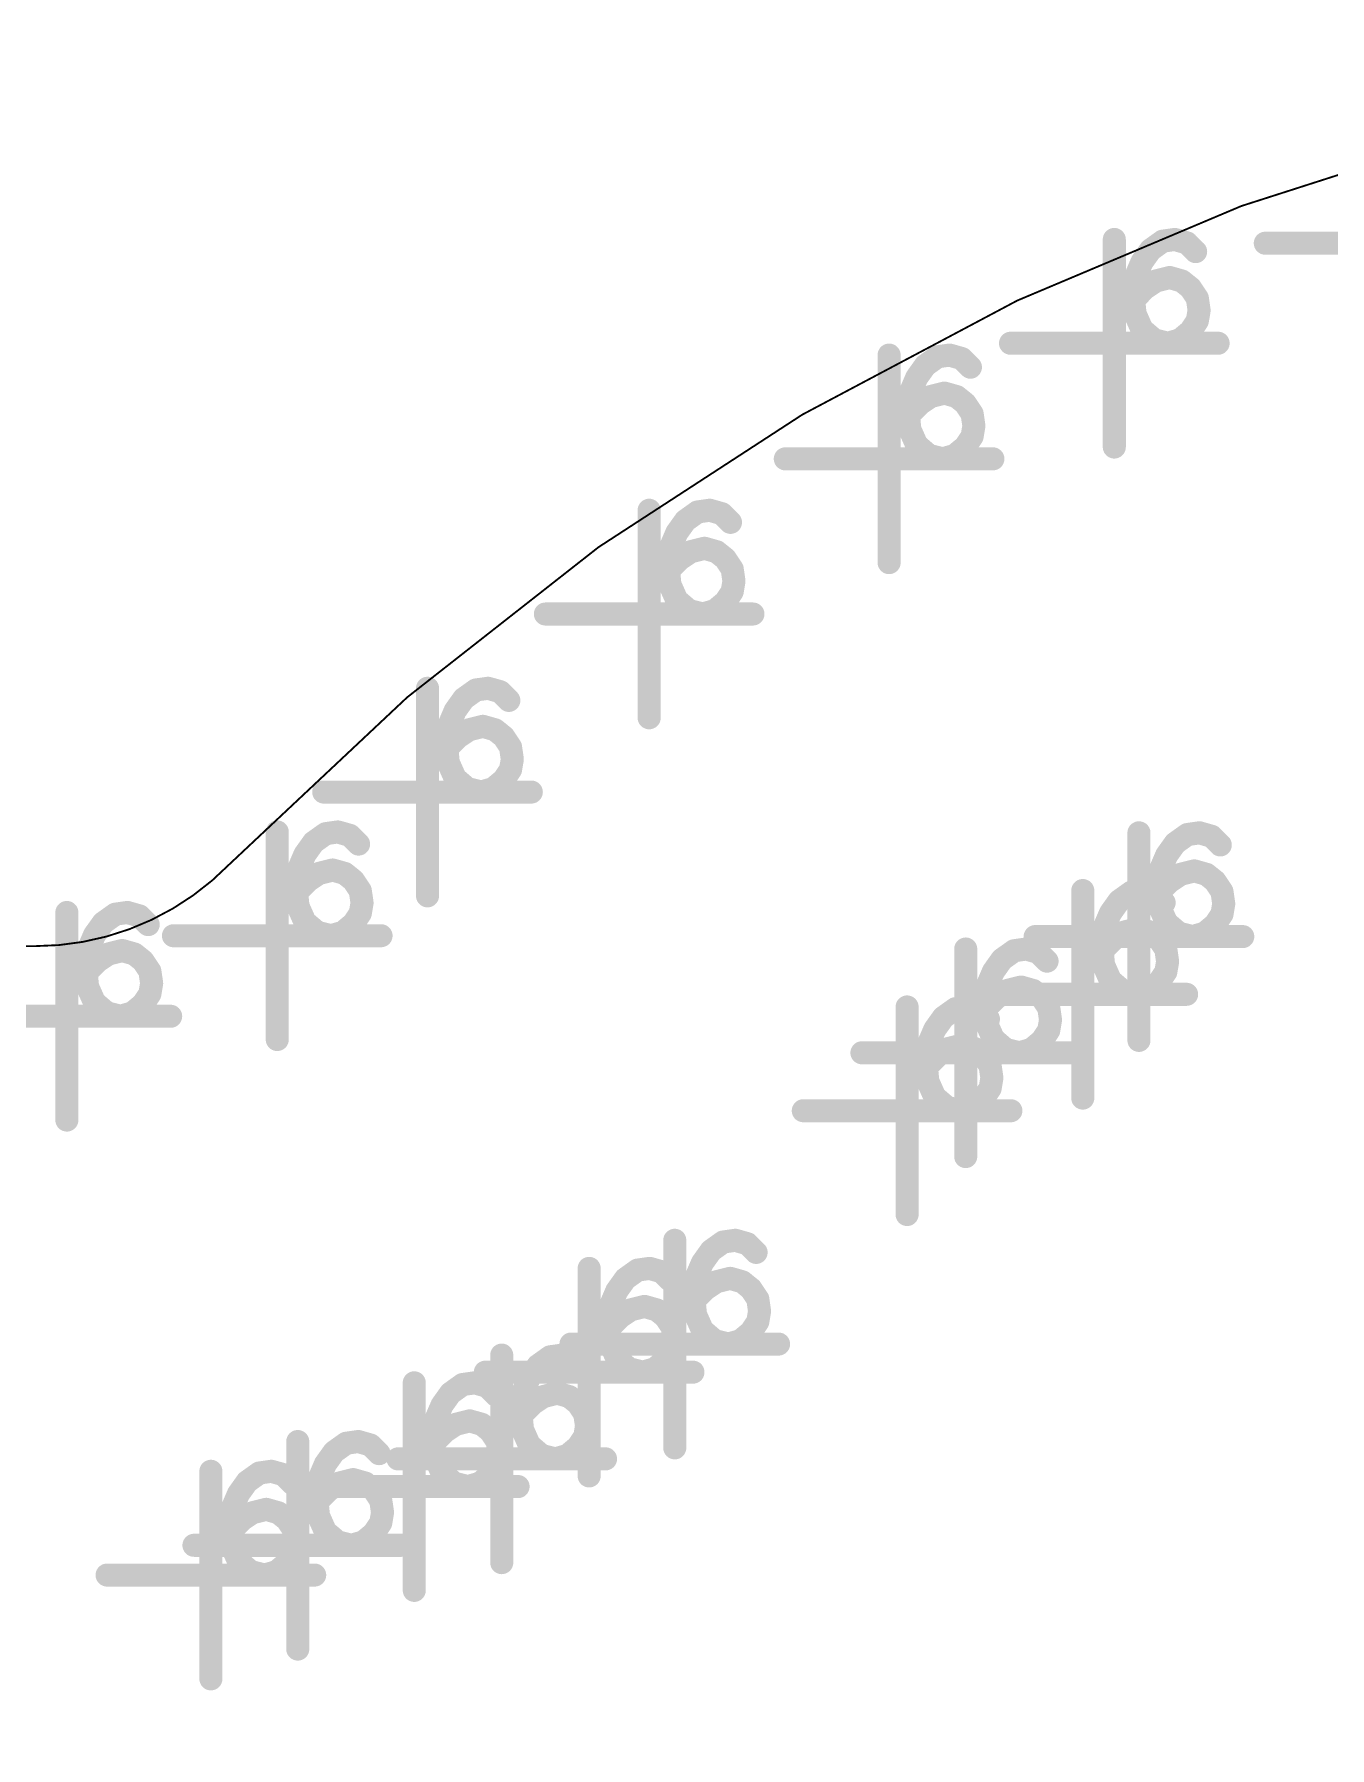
# Model space of a CAD drawing. Header units: millimetres. Extents: x 3362 to 3827, y -139 to 191.
# Drawn here: x 3569.27 to 3576.4, y 16.63 to 26.06 of the extents above; entities that cross this region are included whole.
import ezdxf

# ---------------------------------------------------------------- set-up
doc = ezdxf.new("R2010")
doc.units = ezdxf.units.MM
doc.header["$LTSCALE"] = 23.1
doc.layers.get('0').update_dxf_attribs({"linetype": 'CONTINUOUS'})

# ---------------------------------------------------------------- blocks, each defined once
blk = doc.blocks.new('PAD_R1')
at = {"const_width": 0.5}
blk.add_lwpolyline([(0.25, 0, 1), (-0.25, 0, 1)], format="xyb", close=True, dxfattribs=at)

msp = doc.modelspace()

# ---------------------------------------------------------------- linework, layer by layer
at = {"const_width": 0.0102}
msp.add_lwpolyline([(3613.171, 13.4595), (3613.171, 25.0594, 0.414215), (3612.171, 26.0594), (3581.1629, 26.0594, 0.202312), (3570.3468, 21.4963, -0.202309), (3569.2724, 21.0429), (3563.7726, 21.0429, -0.202309), (3562.6981, 21.4963, 0.202312), (3551.882, 26.0594), (3530.351, 26.0594, 0.414215), (3529.351, 25.0594), (3529.351, 13.4595, 0.414215), (3530.351, 12.4595), (3551.4675, 12.4595, -0.196013), (3553.2153, 11.7468, 0.196007), (3563.7726, 7.443), (3569.2724, 7.443, 0.196007), (3579.8297, 11.7468, -0.196013), (3581.5774, 12.4595), (3612.171, 12.4595, 0.414215)], format="xyb", close=True, dxfattribs=at)
for points, const_width in [([(3575.5076, 24.9926), (3575.5254, 24.8669)], 0.0672), ([(3575.6006, 24.986), (3575.5657, 24.8639)], 0.0695), ([(3575.2165, 24.9345), (3575.2165, 23.7915)], 0.127), ([(3575.341, 24.8809), (3575.4444, 24.8071)], 0.0818), ([(3575.4129, 24.9528), (3575.4867, 24.8495)], 0.0821), ([(3575.6853, 24.9364), (3575.5955, 24.8466)], 0.0675), ([(3577.1909, 24.9139), (3576.0479, 24.9139)], 0.127), ([(3575.2962, 24.8024), (3575.4129, 24.7523)], 0.0727), ([(3575.4678, 24.777), (3575.4986, 24.6538)], 0.0785), ([(3575.2717, 24.7163), (3575.3973, 24.697)], 0.0754), ([(3575.3097, 24.6792), (3575.3995, 24.5895)], 0.0945), ([(3575.3813, 24.7396), (3575.4518, 24.634)], 0.0687), ([(3575.5721, 24.7764), (3575.5373, 24.6543)], 0.0695), ([(3575.6516, 24.7363), (3575.5721, 24.6373)], 0.0609), ([(3575.2641, 24.6669), (3575.3897, 24.6476)], 0.0754), ([(3575.7075, 24.6744), (3575.6018, 24.604)], 0.0687), ([(3575.2628, 24.5661), (3575.3892, 24.5789)], 0.0955), ([(3575.2918, 24.4563), (3575.4079, 24.5078)], 0.0939), ([(3575.7414, 24.5863), (3575.6157, 24.5681)], 0.0675), ([(3575.7412, 24.5046), (3575.6159, 24.5258)], 0.058), ([(3575.361, 24.3623), (3575.4436, 24.4588)], 0.0879), ([(3575.4584, 24.3109), (3575.4892, 24.4341)], 0.0785), ([(3575.5627, 24.3114), (3575.5277, 24.4335)], 0.0692), ([(3575.6476, 24.3569), (3575.5665, 24.4546)], 0.0743), ([(3575.7075, 24.4229), (3575.6018, 24.4933)], 0.0687), ([(3573.9765, 24.2979), (3573.9765, 23.1549)], 0.127), ([(3574.1729, 24.3163), (3574.2467, 24.213)], 0.0821), ([(3574.2676, 24.3561), (3574.2853, 24.2304)], 0.0672), ([(3574.3606, 24.3495), (3574.3257, 24.2273)], 0.0695), ([(3575.788, 24.363), (3574.645, 24.363)], 0.127), ([(3574.101, 24.2444), (3574.2043, 24.1706)], 0.0818), ([(3574.4453, 24.2999), (3574.3555, 24.2101)], 0.0675), ([(3574.0562, 24.1659), (3574.1729, 24.1158)], 0.0727), ([(3574.2278, 24.1405), (3574.2586, 24.0173)], 0.0785), ([(3574.3321, 24.1399), (3574.2973, 24.0178)], 0.0695), ([(3574.0241, 24.0304), (3574.1496, 24.0111)], 0.0754), ([(3574.0317, 24.0798), (3574.1572, 24.0605)], 0.0754), ([(3574.0696, 24.0427), (3574.1594, 23.9529)], 0.0945), ([(3574.1413, 24.1031), (3574.2117, 23.9974)], 0.0687), ([(3574.4116, 24.0998), (3574.3321, 24.0007)], 0.0609), ([(3574.4675, 24.0379), (3574.3618, 23.9674)], 0.0687), ([(3574.0228, 23.9296), (3574.1491, 23.9424)], 0.0955), ([(3574.5014, 23.9498), (3574.3757, 23.9316)], 0.0675), ([(3574.0518, 23.8198), (3574.1679, 23.8713)], 0.0939), ([(3574.4675, 23.7863), (3574.3618, 23.8568)], 0.0687), ([(3574.5011, 23.8681), (3574.3759, 23.8893)], 0.058), ([(3574.548, 23.7264), (3573.405, 23.7264)], 0.127), ([(3574.121, 23.7258), (3574.2036, 23.8223)], 0.0879), ([(3574.2184, 23.6744), (3574.2492, 23.7976)], 0.0785), ([(3574.3226, 23.6749), (3574.2877, 23.797)], 0.0692), ([(3574.4076, 23.7204), (3574.3264, 23.8181)], 0.0743), ([(3572.6554, 23.4435), (3572.6554, 22.3005)], 0.127), ([(3572.8518, 23.4619), (3572.9257, 23.3585)], 0.0821), ([(3572.9465, 23.5016), (3572.9643, 23.3759)], 0.0672), ([(3573.0395, 23.495), (3573.0047, 23.3729)], 0.0695), ([(3572.7799, 23.3899), (3572.8833, 23.3162)], 0.0818), ([(3573.1243, 23.4454), (3573.0345, 23.3556)], 0.0675), ([(3572.7351, 23.3114), (3572.8518, 23.2613)], 0.0727), ([(3572.9067, 23.286), (3572.9375, 23.1628)], 0.0785), ([(3573.0111, 23.2855), (3572.9762, 23.1633)], 0.0695), ([(3572.703, 23.1759), (3572.8286, 23.1566)], 0.0754), ([(3572.7106, 23.2254), (3572.8362, 23.2061)], 0.0754), ([(3572.7486, 23.1883), (3572.8384, 23.0985)], 0.0945), ([(3572.8202, 23.2487), (3572.8907, 23.143)], 0.0687), ([(3573.0905, 23.2454), (3573.0111, 23.1463)], 0.0609), ([(3573.1464, 23.1834), (3573.0408, 23.113)], 0.0687), ([(3572.7017, 23.0751), (3572.8281, 23.0879)], 0.0955), ([(3573.1803, 23.0953), (3573.0546, 23.0771)], 0.0675), ([(3572.7307, 22.9653), (3572.8468, 23.0169)], 0.0939), ([(3573.1464, 22.9319), (3573.0408, 23.0023)], 0.0687), ([(3573.1801, 23.0137), (3573.0548, 23.0348)], 0.058), ([(3573.2269, 22.872), (3572.0839, 22.872)], 0.127), ([(3572.8, 22.8714), (3572.8825, 22.9678)], 0.0879), ([(3572.8973, 22.8199), (3572.9281, 22.9431)], 0.0785), ([(3573.0016, 22.8205), (3572.9666, 22.9425)], 0.0692), ([(3573.0865, 22.8659), (3573.0054, 22.9636)], 0.0743), ([(3571.7261, 22.5212), (3571.7438, 22.3955)], 0.0672), ([(3571.435, 22.463), (3571.435, 21.32)], 0.127), ([(3571.6313, 22.4814), (3571.7052, 22.3781)], 0.0821), ([(3571.819, 22.5146), (3571.7842, 22.3924)], 0.0695), ([(3571.9038, 22.465), (3571.814, 22.3752)], 0.0675), ([(3571.5147, 22.331), (3571.6314, 22.2809)], 0.0727), ([(3571.5594, 22.4095), (3571.6628, 22.3357)], 0.0818), ([(3571.4902, 22.2449), (3571.6157, 22.2256)], 0.0754), ([(3571.5998, 22.2682), (3571.6702, 22.1626)], 0.0687), ([(3571.6863, 22.3056), (3571.7171, 22.1824)], 0.0785), ([(3571.7906, 22.305), (3571.7558, 22.1829)], 0.0695), ([(3571.87, 22.2649), (3571.7906, 22.1659)], 0.0609), ([(3571.4826, 22.1955), (3571.6081, 22.1762)], 0.0754), ([(3571.5281, 22.2078), (3571.6179, 22.118)], 0.0945), ([(3571.9259, 22.203), (3571.8203, 22.1325)], 0.0687), ([(3571.4813, 22.0947), (3571.6076, 22.1075)], 0.0955), ([(3571.5103, 21.9849), (3571.6264, 22.0364)], 0.0939), ([(3571.9598, 22.1149), (3571.8341, 22.0967)], 0.0675), ([(3571.9596, 22.0332), (3571.8344, 22.0544)], 0.058), ([(3571.5795, 21.8909), (3571.662, 21.9874)], 0.0879), ([(3571.6769, 21.8395), (3571.7077, 21.9627)], 0.0785), ([(3571.7811, 21.84), (3571.7462, 21.9621)], 0.0692), ([(3571.8661, 21.8855), (3571.7849, 21.9832)], 0.0743), ([(3571.9259, 21.9514), (3571.8203, 22.0219)], 0.0687), ([(3572.0065, 21.8915), (3570.8635, 21.8915)], 0.127), ([(3570.6077, 21.6718), (3570.6077, 20.5288)], 0.127), ([(3570.8041, 21.6902), (3570.8779, 21.5869)], 0.0821), ([(3570.8988, 21.73), (3570.9165, 21.6042)], 0.0672), ([(3570.9918, 21.7234), (3570.9569, 21.6012)], 0.0695), ([(3571.0765, 21.6738), (3570.9867, 21.584)], 0.0675), ([(3575.3522, 21.667), (3575.3522, 20.524)], 0.127), ([(3575.5485, 21.6854), (3575.6224, 21.5821)], 0.0821), ([(3575.6432, 21.7252), (3575.661, 21.5994)], 0.0672), ([(3575.7362, 21.7185), (3575.7014, 21.5964)], 0.0695), ([(3575.821, 21.669), (3575.7312, 21.5792)], 0.0675), ([(3570.7322, 21.6183), (3570.8355, 21.5445)], 0.0818), ([(3575.4766, 21.6135), (3575.58, 21.5397)], 0.0818), ([(3570.6874, 21.5398), (3570.8041, 21.4897)], 0.0727), ([(3570.859, 21.5143), (3570.8898, 21.3911)], 0.0785), ([(3570.9633, 21.5138), (3570.9285, 21.3917)], 0.0695), ([(3575.4319, 21.535), (3575.5486, 21.4848)], 0.0727), ([(3575.6035, 21.5095), (3575.6343, 21.3863)], 0.0785), ([(3575.7078, 21.509), (3575.6729, 21.3869)], 0.0695), ([(3570.6553, 21.4043), (3570.7808, 21.385)], 0.0754), ([(3570.6629, 21.4537), (3570.7884, 21.4344)], 0.0754), ([(3570.7008, 21.4166), (3570.7906, 21.3268)], 0.0945), ([(3570.7725, 21.477), (3570.8429, 21.3713)], 0.0687), ([(3571.0428, 21.4737), (3570.9633, 21.3746)], 0.0609), ([(3571.0987, 21.4118), (3570.993, 21.3413)], 0.0687), ([(3575.3341, 21.4074), (3575.3519, 21.2817)], 0.0672), ([(3575.4271, 21.4008), (3575.3923, 21.2787)], 0.0695), ([(3575.3998, 21.3995), (3575.5253, 21.3802)], 0.0754), ([(3575.4074, 21.4489), (3575.5329, 21.4296)], 0.0754), ([(3575.4453, 21.4118), (3575.5351, 21.322)], 0.0945), ([(3575.517, 21.4722), (3575.5874, 21.3665)], 0.0687), ([(3575.7872, 21.4689), (3575.7078, 21.3698)], 0.0609), ([(3575.8431, 21.4069), (3575.7375, 21.3365)], 0.0687), ([(3570.654, 21.3035), (3570.7803, 21.3163)], 0.0955), ([(3571.1326, 21.3237), (3571.0069, 21.3055)], 0.0675), ([(3575.043, 21.3492), (3575.043, 20.2062)], 0.127), ([(3575.1675, 21.2957), (3575.2709, 21.2219)], 0.0818), ([(3575.2394, 21.3676), (3575.3133, 21.2643)], 0.0821), ([(3575.3985, 21.2986), (3575.5248, 21.3115)], 0.0955), ([(3575.5119, 21.3512), (3575.4221, 21.2614)], 0.0675), ([(3575.877, 21.3188), (3575.7513, 21.3007)], 0.0675), ([(3569.4492, 21.2283), (3569.4492, 20.0853)], 0.127), ([(3569.6456, 21.2467), (3569.7194, 21.1434)], 0.0821), ([(3569.7403, 21.2865), (3569.758, 21.1608)], 0.0672), ([(3569.8333, 21.2799), (3569.7984, 21.1577)], 0.0695), ([(3569.918, 21.2303), (3569.8282, 21.1405)], 0.0675), ([(3570.683, 21.1937), (3570.7991, 21.2452)], 0.0939), ([(3570.7522, 21.0997), (3570.8348, 21.1962)], 0.0879), ([(3571.0987, 21.1602), (3570.993, 21.2307)], 0.0687), ([(3571.1323, 21.242), (3571.0071, 21.2632)], 0.058), ([(3575.1227, 21.2172), (3575.2394, 21.1671)], 0.0727), ([(3575.2943, 21.1918), (3575.3251, 21.0686)], 0.0785), ([(3575.4275, 21.1889), (3575.5435, 21.2404)], 0.0939), ([(3575.4967, 21.0949), (3575.5792, 21.1914)], 0.0879), ([(3575.8431, 21.1554), (3575.7375, 21.2258)], 0.0687), ([(3575.8768, 21.2372), (3575.7516, 21.2583)], 0.058), ([(3569.5737, 21.1748), (3569.677, 21.101)], 0.0818), ([(3571.1792, 21.1003), (3570.0362, 21.1003)], 0.127), ([(3570.8496, 21.0483), (3570.8804, 21.1714)], 0.0785), ([(3570.9538, 21.0488), (3570.9189, 21.1709)], 0.0692), ([(3571.0388, 21.0943), (3570.9576, 21.192)], 0.0743), ([(3575.9237, 21.0955), (3574.7807, 21.0955)], 0.127), ([(3575.0982, 21.1311), (3575.2238, 21.1118)], 0.0754), ([(3575.1362, 21.094), (3575.226, 21.0042)], 0.0945), ([(3575.2078, 21.1544), (3575.2783, 21.0488)], 0.0687), ([(3575.3987, 21.1912), (3575.3638, 21.0691)], 0.0695), ([(3575.4781, 21.1511), (3575.3987, 21.0521)], 0.0609), ([(3575.5941, 21.0434), (3575.6249, 21.1666)], 0.0785), ([(3575.6983, 21.044), (3575.6634, 21.1661)], 0.0692), ([(3575.7833, 21.0895), (3575.7021, 21.1871)], 0.0743), ([(3569.5044, 21.0102), (3569.6299, 20.9909)], 0.0754), ([(3569.5289, 21.0963), (3569.6456, 21.0462)], 0.0727), ([(3569.614, 21.0335), (3569.6844, 20.9279)], 0.0687), ([(3569.7005, 21.0709), (3569.7313, 20.9477)], 0.0785), ([(3569.8048, 21.0703), (3569.77, 20.9482)], 0.0695), ([(3569.8843, 21.0302), (3569.8048, 20.9312)], 0.0609), ([(3574.3984, 21.0272), (3574.3984, 19.8842)], 0.127), ([(3574.5948, 21.0456), (3574.6686, 20.9422)], 0.0821), ([(3574.6895, 21.0853), (3574.7072, 20.9596)], 0.0672), ([(3574.7824, 21.0787), (3574.7476, 20.9566)], 0.0695), ([(3574.8672, 21.0291), (3574.7774, 20.9393)], 0.0675), ([(3575.0906, 21.0817), (3575.2162, 21.0624)], 0.0754), ([(3575.534, 21.0892), (3575.4284, 21.0187)], 0.0687), ([(3569.4968, 20.9608), (3569.6223, 20.9415)], 0.0754), ([(3569.5423, 20.9731), (3569.6321, 20.8833)], 0.0945), ([(3569.9402, 20.9683), (3569.8345, 20.8978)], 0.0687), ([(3574.5228, 20.9736), (3574.6262, 20.8999)], 0.0818), ([(3575.0893, 20.9809), (3575.2157, 20.9937)], 0.0955), ([(3575.1183, 20.8711), (3575.2344, 20.9226)], 0.0939), ([(3575.5679, 21.0011), (3575.4422, 20.9829)], 0.0675), ([(3575.5677, 20.9194), (3575.4425, 20.9406)], 0.058), ([(3569.4955, 20.86), (3569.6218, 20.8728)], 0.0955), ([(3569.9741, 20.8802), (3569.8484, 20.862)], 0.0675), ([(3574.4781, 20.8951), (3574.5948, 20.845)], 0.0727), ([(3574.5632, 20.8324), (3574.6336, 20.7267)], 0.0687), ([(3574.6497, 20.8697), (3574.6805, 20.7465)], 0.0785), ([(3574.754, 20.8692), (3574.7192, 20.747)], 0.0695), ([(3574.8335, 20.8291), (3574.754, 20.73)], 0.0609), ([(3575.1876, 20.7771), (3575.2701, 20.8736)], 0.0879), ([(3575.2849, 20.7257), (3575.3157, 20.8489)], 0.0785), ([(3575.3892, 20.7262), (3575.3542, 20.8483)], 0.0692), ([(3575.4741, 20.7717), (3575.393, 20.8694)], 0.0743), ([(3575.534, 20.8376), (3575.4284, 20.9081)], 0.0687), ([(3569.5245, 20.7502), (3569.6406, 20.8017)], 0.0939), ([(3569.5937, 20.6562), (3569.6763, 20.7527)], 0.0879), ([(3569.6911, 20.6048), (3569.7219, 20.728)], 0.0785), ([(3569.7953, 20.6053), (3569.7604, 20.7274)], 0.0692), ([(3569.8803, 20.6508), (3569.7991, 20.7485)], 0.0743), ([(3569.9402, 20.7167), (3569.8345, 20.7872)], 0.0687), ([(3569.9738, 20.7985), (3569.8486, 20.8197)], 0.058), ([(3574.0756, 20.7081), (3574.0756, 19.5651)], 0.127), ([(3574.2719, 20.7265), (3574.3458, 20.6232)], 0.0821), ([(3574.3666, 20.7663), (3574.3844, 20.6406)], 0.0672), ([(3574.4596, 20.7597), (3574.4248, 20.6376)], 0.0695), ([(3575.6145, 20.7777), (3574.4715, 20.7777)], 0.127), ([(3574.446, 20.7596), (3574.5715, 20.7403)], 0.0754), ([(3574.4536, 20.809), (3574.5791, 20.7898)], 0.0754), ([(3574.4915, 20.772), (3574.5813, 20.6822)], 0.0945), ([(3574.8894, 20.7671), (3574.7837, 20.6967)], 0.0687), ([(3570.0207, 20.6568), (3568.8777, 20.6568)], 0.127), ([(3574.2, 20.6546), (3574.3034, 20.5808)], 0.0818), ([(3574.4447, 20.6588), (3574.571, 20.6716)], 0.0955), ([(3574.5444, 20.7101), (3574.4546, 20.6203)], 0.0675), ([(3574.9233, 20.679), (3574.7976, 20.6608)], 0.0675), ([(3574.1552, 20.5761), (3574.2719, 20.526)], 0.0727), ([(3574.3269, 20.5507), (3574.3576, 20.4275)], 0.0785), ([(3574.4312, 20.5501), (3574.3963, 20.428)], 0.0695), ([(3574.4737, 20.549), (3574.5898, 20.6006)], 0.0939), ([(3574.5429, 20.4551), (3574.6255, 20.5515)], 0.0879), ([(3574.8295, 20.4496), (3574.7483, 20.5473)], 0.0743), ([(3574.8894, 20.5156), (3574.7837, 20.586)], 0.0687), ([(3574.923, 20.5974), (3574.7978, 20.6185)], 0.058), ([(3574.9699, 20.4557), (3573.8269, 20.4557)], 0.127), ([(3574.1232, 20.4406), (3574.2487, 20.4213)], 0.0754), ([(3574.1308, 20.49), (3574.2563, 20.4707)], 0.0754), ([(3574.1687, 20.4529), (3574.2585, 20.3631)], 0.0945), ([(3574.2404, 20.5133), (3574.3108, 20.4077)], 0.0687), ([(3574.5106, 20.51), (3574.4312, 20.411)], 0.0609), ([(3574.5665, 20.4481), (3574.4609, 20.3777)], 0.0687), ([(3574.6403, 20.4036), (3574.6711, 20.5268)], 0.0785), ([(3574.7445, 20.4042), (3574.7096, 20.5262)], 0.0692), ([(3574.1219, 20.3398), (3574.2482, 20.3526)], 0.0955), ([(3574.6004, 20.36), (3574.4747, 20.3418)], 0.0675), ([(3574.1509, 20.23), (3574.2669, 20.2815)], 0.0939), ([(3574.5665, 20.1965), (3574.4609, 20.267)], 0.0687), ([(3574.6002, 20.2783), (3574.475, 20.2995)], 0.058), ([(3574.6471, 20.1366), (3573.5041, 20.1366)], 0.127), ([(3574.2201, 20.136), (3574.3026, 20.2325)], 0.0879), ([(3574.3175, 20.0846), (3574.3483, 20.2078)], 0.0785), ([(3574.4217, 20.0851), (3574.3868, 20.2072)], 0.0692), ([(3574.5067, 20.1306), (3574.4255, 20.2283)], 0.0743), ([(3572.7964, 19.4232), (3572.7964, 18.2802)], 0.127), ([(3572.9928, 19.4415), (3573.0666, 19.3382)], 0.0821), ([(3573.0875, 19.4813), (3573.1053, 19.3556)], 0.0672), ([(3573.1805, 19.4747), (3573.1456, 19.3526)], 0.0695), ([(3573.2652, 19.4251), (3573.1754, 19.3353)], 0.0675), ([(3572.6161, 19.3266), (3572.6338, 19.2009)], 0.0672), ([(3572.709, 19.32), (3572.6742, 19.1979)], 0.0695), ([(3572.9209, 19.3696), (3573.0242, 19.2959)], 0.0818), ([(3572.325, 19.2685), (3572.325, 18.1255)], 0.127), ([(3572.4494, 19.2149), (3572.5528, 19.1412)], 0.0818), ([(3572.5214, 19.2869), (3572.5952, 19.1835)], 0.0821), ([(3572.7938, 19.2704), (3572.704, 19.1806)], 0.0675), ([(3572.8761, 19.2911), (3572.9928, 19.241)], 0.0727), ([(3572.9612, 19.2283), (3573.0317, 19.1227)], 0.0687), ([(3573.0477, 19.2657), (3573.0785, 19.1425)], 0.0785), ([(3573.152, 19.2652), (3573.1172, 19.143)], 0.0695), ([(3573.2315, 19.225), (3573.152, 19.126)], 0.0609), ([(3572.4047, 19.1364), (3572.5214, 19.0863)], 0.0727), ([(3572.844, 19.1556), (3572.9695, 19.1363)], 0.0754), ([(3572.8516, 19.205), (3572.9771, 19.1857)], 0.0754), ([(3572.8896, 19.168), (3572.9794, 19.0782)], 0.0945), ([(3573.2874, 19.1631), (3573.1817, 19.0927)], 0.0687), ([(3572.3802, 19.0504), (3572.5057, 19.0311)], 0.0754), ([(3572.4181, 19.0133), (3572.5079, 18.9235)], 0.0945), ([(3572.4898, 19.0737), (3572.5602, 18.968)], 0.0687), ([(3572.5763, 19.111), (3572.6071, 18.9878)], 0.0785), ([(3572.6806, 19.1105), (3572.6458, 18.9883)], 0.0695), ([(3572.7601, 19.0704), (3572.6806, 18.9713)], 0.0609), ([(3572.8427, 19.0548), (3572.969, 19.0676)], 0.0955), ([(3573.3213, 19.075), (3573.1956, 19.0568)], 0.0675), ([(3572.3726, 19.0009), (3572.4981, 18.9816)], 0.0754), ([(3572.816, 19.0084), (3572.7103, 18.938)], 0.0687), ([(3572.8717, 18.945), (3572.9878, 18.9965)], 0.0939), ([(3572.9409, 18.851), (3573.0235, 18.9475)], 0.0879), ([(3573.2275, 18.8456), (3573.1463, 18.9433)], 0.0743), ([(3573.2874, 18.9116), (3573.1817, 18.982)], 0.0687), ([(3573.321, 18.9934), (3573.1958, 19.0145)], 0.058), ([(3572.1347, 18.8491), (3572.1525, 18.7234)], 0.0672), ([(3572.2277, 18.8425), (3572.1929, 18.7204)], 0.0695), ([(3573.3679, 18.8517), (3572.2249, 18.8517)], 0.127), ([(3572.3713, 18.9001), (3572.4976, 18.9129)], 0.0955), ([(3572.4003, 18.7903), (3572.5164, 18.8419)], 0.0939), ([(3572.8499, 18.9203), (3572.7242, 18.9021)], 0.0675), ([(3572.8496, 18.8387), (3572.7244, 18.8598)], 0.058), ([(3573.0383, 18.7996), (3573.0691, 18.9228)], 0.0785), ([(3573.1426, 18.8001), (3573.1076, 18.9222)], 0.0692), ([(3571.8437, 18.791), (3571.8437, 17.648)], 0.127), ([(3571.9681, 18.7374), (3572.0715, 18.6636)], 0.0818), ([(3572.04, 18.8093), (3572.1139, 18.706)], 0.0821), ([(3572.3125, 18.7929), (3572.2227, 18.7031)], 0.0675), ([(3572.4695, 18.6964), (3572.5521, 18.7928)], 0.0879), ([(3572.5669, 18.6449), (3572.5977, 18.7681)], 0.0785), ([(3572.6711, 18.6455), (3572.6362, 18.7675)], 0.0692), ([(3572.7561, 18.6909), (3572.6749, 18.7886)], 0.0743), ([(3572.816, 18.7569), (3572.7103, 18.8273)], 0.0687), ([(3571.3621, 18.6383), (3571.3621, 17.4953)], 0.127), ([(3571.5584, 18.6567), (3571.6323, 18.5534)], 0.0821), ([(3571.6532, 18.6965), (3571.6709, 18.5707)], 0.0672), ([(3571.7461, 18.6898), (3571.7113, 18.5677)], 0.0695), ([(3572.8965, 18.697), (3571.7535, 18.697)], 0.127), ([(3571.9233, 18.6589), (3572.04, 18.6088)], 0.0727), ([(3571.4865, 18.5848), (3571.5899, 18.511)], 0.0818), ([(3571.8309, 18.6403), (3571.7411, 18.5505)], 0.0675), ([(3571.8989, 18.5728), (3572.0244, 18.5535)], 0.0754), ([(3572.0085, 18.5961), (3572.0789, 18.4905)], 0.0687), ([(3572.095, 18.6335), (3572.1257, 18.5103)], 0.0785), ([(3572.1993, 18.6329), (3572.1644, 18.5108)], 0.0695), ([(3572.2787, 18.5928), (3572.1993, 18.4938)], 0.0609), ([(3571.4418, 18.5063), (3571.5585, 18.4561)], 0.0727), ([(3571.6134, 18.4808), (3571.6442, 18.3576)], 0.0785), ([(3571.7177, 18.4803), (3571.6829, 18.3582)], 0.0695), ([(3571.8913, 18.5234), (3572.0168, 18.5041)], 0.0754), ([(3571.9368, 18.5357), (3572.0266, 18.446)], 0.0945), ([(3572.3346, 18.5309), (3572.229, 18.4605)], 0.0687), ([(3571.0116, 18.3731), (3571.0293, 18.2474)], 0.0672), ([(3571.1045, 18.3665), (3571.0697, 18.2444)], 0.0695), ([(3571.4097, 18.3708), (3571.5352, 18.3515)], 0.0754), ([(3571.4173, 18.4202), (3571.5428, 18.4009)], 0.0754), ([(3571.4552, 18.3831), (3571.545, 18.2933)], 0.0945), ([(3571.5269, 18.4435), (3571.5973, 18.3378)], 0.0687), ([(3571.7971, 18.4402), (3571.7177, 18.3411)], 0.0609), ([(3571.8531, 18.3782), (3571.7474, 18.3078)], 0.0687), ([(3571.89, 18.4226), (3572.0163, 18.4354)], 0.0955), ([(3571.919, 18.3128), (3572.035, 18.3643)], 0.0939), ([(3572.3685, 18.4428), (3572.2428, 18.4246)], 0.0675), ([(3572.3683, 18.3611), (3572.2431, 18.3823)], 0.058), ([(3570.7205, 18.315), (3570.7205, 17.172)], 0.127), ([(3570.9168, 18.3333), (3570.9907, 18.23)], 0.0821), ([(3571.1893, 18.3169), (3571.0995, 18.2271)], 0.0675), ([(3571.4084, 18.2699), (3571.5347, 18.2828)], 0.0955), ([(3571.8869, 18.2901), (3571.7612, 18.272)], 0.0675), ([(3571.9882, 18.2188), (3572.0707, 18.3153)], 0.0879), ([(3572.0856, 18.1674), (3572.1164, 18.2906)], 0.0785), ([(3572.1898, 18.1679), (3572.1549, 18.29)], 0.0692), ([(3572.2748, 18.2134), (3572.1936, 18.3111)], 0.0743), ([(3572.3346, 18.2794), (3572.229, 18.3498)], 0.0687), ([(3570.2422, 18.1511), (3570.2422, 17.0081)], 0.127), ([(3570.5333, 18.2093), (3570.551, 18.0836)], 0.0672), ([(3570.6262, 18.2027), (3570.5914, 18.0805)], 0.0695), ([(3570.8002, 18.1829), (3570.9169, 18.1328)], 0.0727), ([(3570.8449, 18.2614), (3570.9483, 18.1876)], 0.0818), ([(3572.4152, 18.2195), (3571.2722, 18.2195)], 0.127), ([(3571.4374, 18.1602), (3571.5535, 18.2117)], 0.0939), ([(3571.8531, 18.1267), (3571.7474, 18.1971)], 0.0687), ([(3571.8867, 18.2085), (3571.7615, 18.2297)], 0.058), ([(3570.3666, 18.0976), (3570.47, 18.0238)], 0.0818), ([(3570.4386, 18.1695), (3570.5124, 18.0662)], 0.0821), ([(3570.711, 18.1531), (3570.6212, 18.0633)], 0.0675), ([(3571.9336, 18.0668), (3570.7906, 18.0668)], 0.127), ([(3570.7757, 18.0968), (3570.9012, 18.0775)], 0.0754), ([(3570.8853, 18.1201), (3570.9557, 18.0145)], 0.0687), ([(3570.9718, 18.1575), (3571.0026, 18.0343)], 0.0785), ([(3571.0761, 18.157), (3571.0412, 18.0348)], 0.0695), ([(3571.1555, 18.1168), (3571.0761, 18.0178)], 0.0609), ([(3571.5066, 18.0662), (3571.5892, 18.1627)], 0.0879), ([(3571.604, 18.0147), (3571.6348, 18.1379)], 0.0785), ([(3571.7082, 18.0153), (3571.6733, 18.1374)], 0.0692), ([(3571.7932, 18.0608), (3571.712, 18.1584)], 0.0743), ([(3570.3219, 18.0191), (3570.4386, 17.969)], 0.0727), ([(3570.4935, 17.9937), (3570.5243, 17.8705)], 0.0785), ([(3570.5978, 17.9931), (3570.563, 17.871)], 0.0695), ([(3570.7681, 18.0474), (3570.8936, 18.0281)], 0.0754), ([(3570.8136, 18.0598), (3570.9034, 17.97)], 0.0945), ([(3571.2114, 18.0549), (3571.1058, 17.9845)], 0.0687), ([(3570.2974, 17.933), (3570.4229, 17.9137)], 0.0754), ([(3570.3353, 17.8959), (3570.4251, 17.8061)], 0.0945), ([(3570.407, 17.9563), (3570.4774, 17.8506)], 0.0687), ([(3570.6773, 17.953), (3570.5978, 17.8539)], 0.0609), ([(3570.7668, 17.9466), (3570.8931, 17.9594)], 0.0955), ([(3570.7958, 17.8368), (3570.9119, 17.8883)], 0.0939), ([(3571.2453, 17.9668), (3571.1196, 17.9486)], 0.0675), ([(3571.2451, 17.8852), (3571.1199, 17.9063)], 0.058), ([(3570.2885, 17.7828), (3570.4148, 17.7956)], 0.0955), ([(3570.2898, 17.8836), (3570.4153, 17.8643)], 0.0754), ([(3570.7332, 17.8911), (3570.6275, 17.8206)], 0.0687), ([(3570.7671, 17.803), (3570.6414, 17.7848)], 0.0675), ([(3570.865, 17.7428), (3570.9475, 17.8393)], 0.0879), ([(3570.9624, 17.6914), (3570.9932, 17.8146)], 0.0785), ([(3571.0666, 17.6919), (3571.0317, 17.814)], 0.0692), ([(3571.1516, 17.7374), (3571.0704, 17.8351)], 0.0743), ([(3571.2114, 17.8034), (3571.1058, 17.8738)], 0.0687), ([(3571.292, 17.7435), (3570.149, 17.7435)], 0.127), ([(3570.3175, 17.673), (3570.4336, 17.7245)], 0.0939), ([(3570.7332, 17.6395), (3570.6275, 17.71)], 0.0687), ([(3570.7668, 17.7213), (3570.6416, 17.7425)], 0.058), ([(3570.3867, 17.579), (3570.4693, 17.6755)], 0.0879), ([(3570.4841, 17.5276), (3570.5149, 17.6508)], 0.0785), ([(3570.5883, 17.5281), (3570.5534, 17.6502)], 0.0692), ([(3570.6733, 17.5736), (3570.5921, 17.6713)], 0.0743), ([(3570.8137, 17.5796), (3569.6707, 17.5796)], 0.127)]:
    msp.add_lwpolyline(points, dxfattribs=dict(const_width=const_width))

# ---------------------------------------------------------------- block references
at = {"xscale": 0.127, "yscale": 0.127}
for p in [(3575.2165, 24.9345), (3575.4164, 24.8773), (3575.4832, 24.9251), (3575.5498, 24.9345), (3575.6166, 24.9154), (3575.6643, 24.8677), (3576.0479, 24.9139), (3575.3689, 24.8108), (3575.3402, 24.744), (3575.388, 24.6678), (3575.4451, 24.7059), (3575.5213, 24.7249), (3575.5881, 24.7059), (3575.6356, 24.6678), (3575.3212, 24.62), (3575.3212, 24.601), (3575.6737, 24.6106), (3575.3308, 24.525), (3575.6737, 24.4867), (3575.6834, 24.5438), (3575.3689, 24.4392), (3575.4357, 24.382), (3575.5785, 24.382), (3575.6356, 24.4295), (3573.9765, 24.2979), (3574.2432, 24.2885), (3574.3097, 24.2979), (3574.645, 24.363), (3575.5119, 24.363), (3575.788, 24.363), (3574.1764, 24.2408), (3574.3765, 24.2789), (3574.4243, 24.2311), (3574.1002, 24.1074), (3574.1289, 24.1742), (3574.1479, 24.0312), (3574.2051, 24.0693), (3574.2813, 24.0884), (3574.3481, 24.0693), (3574.3956, 24.0312), (3574.0811, 23.9835), (3574.0811, 23.9644), (3574.4337, 23.9741), (3574.4433, 23.9073), (3574.0908, 23.8885), (3574.4337, 23.8501), (3573.405, 23.7264), (3574.1289, 23.8026), (3574.1957, 23.7455), (3574.2719, 23.7264), (3574.3384, 23.7455), (3574.3956, 23.793), (3574.548, 23.7264), (3575.2165, 23.7915), (3572.6554, 23.4435), (3572.9221, 23.4341), (3572.9887, 23.4435), (3572.8553, 23.3863), (3573.0555, 23.4244), (3573.1032, 23.3767), (3572.7791, 23.253), (3572.8078, 23.3198), (3572.8269, 23.1768), (3572.884, 23.2149), (3572.9602, 23.2339), (3573.027, 23.2149), (3573.0745, 23.1768), (3573.9765, 23.1549), (3572.7601, 23.129), (3572.7601, 23.11), (3573.1126, 23.1196), (3572.7697, 23.034), (3573.1126, 22.9957), (3573.1223, 23.0528), (3572.0839, 22.872), (3572.8078, 22.9482), (3572.8746, 22.891), (3572.9508, 22.872), (3573.0174, 22.891), (3573.0745, 22.9385), (3573.2269, 22.872), (3571.435, 22.463), (3571.6349, 22.4059), (3571.7017, 22.4536), (3571.7682, 22.463), (3571.835, 22.444), (3571.8828, 22.3962), (3571.5874, 22.3393), (3572.6554, 22.3005), (3571.5587, 22.2725), (3571.6636, 22.2344), (3571.7398, 22.2535), (3571.8066, 22.2344), (3571.5396, 22.1486), (3571.5396, 22.1295), (3571.6064, 22.1963), (3571.8541, 22.1963), (3571.8922, 22.1392), (3571.5493, 22.0536), (3571.9018, 22.0724), (3571.5874, 21.9677), (3571.8541, 21.9581), (3571.8922, 22.0152), (3570.8635, 21.8915), (3571.6542, 21.9106), (3571.7304, 21.8915), (3571.7969, 21.9106), (3572.0065, 21.8915), (3570.6077, 21.6718), (3570.8744, 21.6624), (3570.9409, 21.6718), (3571.0077, 21.6528), (3575.3522, 21.667), (3575.6189, 21.6576), (3575.6854, 21.667), (3575.7522, 21.6479), (3570.7601, 21.5481), (3570.8076, 21.6147), (3571.0555, 21.605), (3575.5521, 21.6098), (3575.8, 21.6002), (3570.7314, 21.4813), (3570.9125, 21.4623), (3575.4759, 21.4765), (3575.5046, 21.5433), (3575.657, 21.4574), (3570.7123, 21.3574), (3570.7791, 21.4051), (3570.8363, 21.4432), (3570.9793, 21.4432), (3571.0268, 21.4051), (3575.5236, 21.4003), (3575.5808, 21.4384), (3575.7238, 21.4384), (3575.7713, 21.4003), (3570.7123, 21.3383), (3570.722, 21.2624), (3571.0649, 21.348), (3571.0745, 21.2812), (3571.435, 21.32), (3575.043, 21.3492), (3575.2429, 21.2921), (3575.3097, 21.3398), (3575.3763, 21.3492), (3575.4431, 21.3302), (3575.4568, 21.3525), (3575.4568, 21.3335), (3575.4908, 21.2824), (3575.8094, 21.3431), (3575.819, 21.2763), (3569.4492, 21.2283), (3569.6491, 21.1712), (3569.7159, 21.2189), (3569.7824, 21.2283), (3569.8492, 21.2093), (3570.7601, 21.1765), (3571.0268, 21.1669), (3571.0649, 21.224), (3575.1954, 21.2255), (3575.4665, 21.2576), (3575.5046, 21.1717), (3575.8094, 21.2192), (3569.6016, 21.1046), (3569.897, 21.1615), (3570.0362, 21.1003), (3570.8269, 21.1194), (3570.9031, 21.1003), (3570.9696, 21.1194), (3571.1792, 21.1003), (3574.7807, 21.0955), (3575.1667, 21.1587), (3575.2145, 21.0825), (3575.2716, 21.1206), (3575.3478, 21.1397), (3575.4146, 21.1206), (3575.4621, 21.0825), (3575.5714, 21.1145), (3575.6476, 21.0955), (3575.7141, 21.1145), (3575.7713, 21.162), (3575.9237, 21.0955), (3569.5729, 21.0378), (3569.6778, 20.9997), (3569.754, 21.0188), (3569.8208, 20.9997), (3574.3984, 21.0272), (3574.6651, 21.0178), (3574.7316, 21.0272), (3574.7984, 21.0081), (3575.1477, 21.0348), (3575.1477, 21.0157), (3575.5002, 21.0254), (3569.5538, 20.9139), (3569.5538, 20.8948), (3569.6206, 20.9616), (3569.8683, 20.9616), (3569.9064, 20.9045), (3574.5508, 20.9035), (3574.5983, 20.97), (3574.8462, 20.9604), (3575.1573, 20.9398), (3575.5002, 20.9014), (3575.5099, 20.9586), (3569.5635, 20.8189), (3569.9161, 20.8377), (3574.5221, 20.8367), (3574.627, 20.7986), (3574.7032, 20.8176), (3574.77, 20.7986), (3575.1954, 20.8539), (3575.2622, 20.7968), (3575.405, 20.7968), (3575.4621, 20.8443), (3569.6016, 20.733), (3569.8683, 20.7234), (3569.9064, 20.7805), (3574.0756, 20.7081), (3574.3423, 20.6988), (3574.4088, 20.7081), (3574.4715, 20.7777), (3574.503, 20.7127), (3574.5698, 20.7605), (3574.8175, 20.7605), (3574.8556, 20.7033), (3575.3384, 20.7777), (3575.6145, 20.7777), (3569.6684, 20.6759), (3569.7446, 20.6568), (3569.8111, 20.6759), (3570.0207, 20.6568), (3574.2754, 20.651), (3574.4756, 20.6891), (3574.503, 20.6937), (3574.5127, 20.6177), (3574.5234, 20.6413), (3574.8652, 20.6365), (3570.6077, 20.5288), (3574.1993, 20.5176), (3574.228, 20.5845), (3574.5508, 20.5319), (3574.8175, 20.5222), (3574.8556, 20.5794), (3575.3522, 20.524), (3573.8269, 20.4557), (3574.247, 20.4414), (3574.3042, 20.4795), (3574.3804, 20.4986), (3574.4472, 20.4795), (3574.4947, 20.4414), (3574.6176, 20.4747), (3574.6938, 20.4557), (3574.7603, 20.4747), (3574.9699, 20.4557), (3574.1802, 20.3937), (3574.1802, 20.3746), (3574.5328, 20.3843), (3574.1899, 20.2987), (3574.5328, 20.2603), (3574.5424, 20.3175), (3573.5041, 20.1366), (3574.228, 20.2128), (3574.2948, 20.1557), (3574.371, 20.1366), (3574.4375, 20.1557), (3574.4947, 20.2032), (3574.6471, 20.1366), (3575.043, 20.2062), (3569.4492, 20.0853), (3574.3984, 19.8842), (3574.0756, 19.5651), (3572.7964, 19.4232), (3573.0631, 19.4138), (3573.1297, 19.4232), (3573.1965, 19.4041), (3572.9488, 19.2995), (3572.9963, 19.366), (3573.2442, 19.3564), (3572.325, 19.2685), (3572.5249, 19.2113), (3572.5917, 19.2591), (3572.6582, 19.2685), (3572.725, 19.2494), (3572.7728, 19.2017), (3572.9201, 19.2327), (3573.025, 19.1946), (3573.1012, 19.2136), (3573.168, 19.1946), (3572.4774, 19.1448), (3572.9011, 19.1087), (3572.9679, 19.1565), (3573.2155, 19.1565), (3573.2536, 19.0993), (3572.4487, 19.078), (3572.4964, 19.0018), (3572.5536, 19.0399), (3572.6298, 19.0589), (3572.6966, 19.0399), (3572.7441, 19.0018), (3572.9011, 19.0897), (3572.9107, 19.0137), (3573.2633, 19.0325), (3572.4296, 18.954), (3572.4296, 18.935), (3572.7822, 18.9446), (3572.9488, 18.9279), (3573.2155, 18.9182), (3573.2536, 18.9754), (3572.2249, 18.8517), (3572.4393, 18.859), (3572.7822, 18.8207), (3572.7918, 18.8778), (3573.0156, 18.8707), (3573.0918, 18.8517), (3573.1584, 18.8707), (3573.3679, 18.8517), (3571.8437, 18.791), (3572.0436, 18.7338), (3572.1104, 18.7816), (3572.1769, 18.791), (3572.2437, 18.7719), (3572.2915, 18.7242), (3572.4774, 18.7732), (3572.5442, 18.716), (3572.6869, 18.716), (3572.7441, 18.7635), (3571.3621, 18.6383), (3571.6288, 18.6289), (3571.6953, 18.6383), (3571.7535, 18.697), (3571.7621, 18.6193), (3571.9961, 18.6673), (3572.6204, 18.697), (3572.8965, 18.697), (3571.562, 18.5812), (3571.8099, 18.5715), (3571.9674, 18.6005), (3572.0723, 18.5624), (3572.1485, 18.5814), (3572.2153, 18.5624), (3571.4858, 18.4478), (3571.5145, 18.5146), (3571.9483, 18.4765), (3571.9483, 18.4575), (3572.0151, 18.5243), (3572.2628, 18.5243), (3572.3009, 18.4671), (3571.5335, 18.3716), (3571.5907, 18.4097), (3571.6669, 18.4288), (3571.7337, 18.4097), (3571.7812, 18.3716), (3571.958, 18.3815), (3572.3009, 18.3432), (3572.3105, 18.4003), (3570.7205, 18.315), (3570.9204, 18.2578), (3570.9872, 18.3056), (3571.0537, 18.315), (3571.1205, 18.2959), (3571.1683, 18.2482), (3571.4667, 18.3239), (3571.4667, 18.3048), (3571.8193, 18.3145), (3571.8289, 18.2477), (3571.9961, 18.2957), (3572.2628, 18.286), (3572.7964, 18.2802), (3570.2422, 18.1511), (3570.5754, 18.1511), (3570.8729, 18.1913), (3571.2722, 18.2195), (3571.4764, 18.2289), (3571.8193, 18.1905), (3572.0629, 18.2385), (3572.1391, 18.2195), (3572.2056, 18.2385), (3572.4152, 18.2195), (3570.4421, 18.094), (3570.5089, 18.1417), (3570.6422, 18.1321), (3570.69, 18.0843), (3570.7906, 18.0668), (3570.8442, 18.1245), (3570.9491, 18.0864), (3571.0253, 18.1054), (3571.0921, 18.0864), (3571.5145, 18.143), (3571.5813, 18.0859), (3571.6575, 18.0668), (3571.724, 18.0859), (3571.7812, 18.1334), (3571.9336, 18.0668), (3572.325, 18.1255), (3570.3659, 17.9606), (3570.3946, 18.0274), (3570.8251, 18.0005), (3570.8251, 17.9815), (3570.8919, 18.0483), (3571.1396, 18.0483), (3571.1777, 17.9911), (3570.4136, 17.8844), (3570.4708, 17.9225), (3570.547, 17.9416), (3570.6138, 17.9225), (3570.6613, 17.8844), (3570.8348, 17.9055), (3571.1777, 17.8672), (3571.1873, 17.9243), (3570.3468, 17.8367), (3570.3468, 17.8176), (3570.6994, 17.8273), (3570.8729, 17.8197), (3571.1396, 17.81), (3570.149, 17.7435), (3570.3565, 17.7417), (3570.6994, 17.7033), (3570.709, 17.7605), (3570.9397, 17.7625), (3571.0159, 17.7435), (3571.0824, 17.7625), (3571.292, 17.7435), (3570.3946, 17.6558), (3570.4614, 17.5987), (3570.6041, 17.5987), (3570.6613, 17.6462), (3571.8437, 17.648), (3569.6707, 17.5796), (3570.5376, 17.5796), (3570.8137, 17.5796), (3571.3621, 17.4953), (3570.7205, 17.172), (3570.2422, 17.0081)]:
    msp.add_blockref('PAD_R1', p, dxfattribs=at)

doc.saveas('drawing.dxf')
